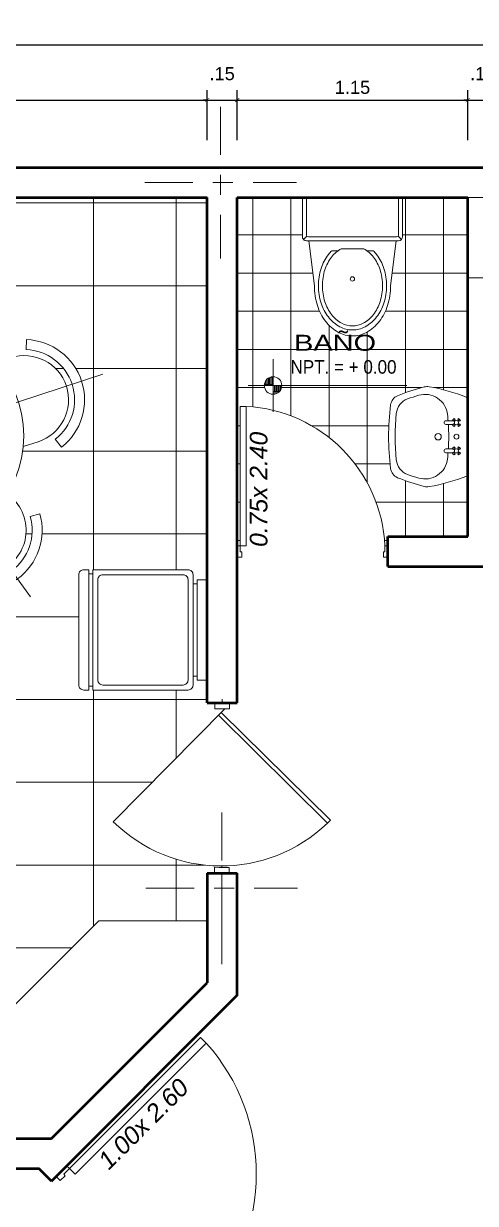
# Model space of a CAD drawing. Header units: millimetres. Extents: x 2033 to 2295, y 1536 to 1691.
# Drawn here: x 2087.95 to 2090.2, y 1559.89 to 1565.78 of the extents above; entities that cross this region are included whole.
import ezdxf

# ---------------------------------------------------------------- set-up
doc = ezdxf.new("R2010")
doc.units = ezdxf.units.MM
for name, pattern in [('ACAD_ISO02W100', [15, 12, -3]), ('ACAD_ISO10W100', [18, 12, -3, 0, -3]), ('HIDDEN2', [4.7625, 3.175, -1.5875])]:
    doc.linetypes.add(name, pattern=pattern)
doc.layers.get('Defpoints').update_dxf_attribs({"color": 164})
for name, color, linetype, lineweight in [('CARPINTERIA', 21, 'Continuous', 18), ('Muebles', 33, 'Continuous', 9), ('MUEBLES-PUERTAS', 21, 'Continuous', 9), ('muroalto', 12, 'Continuous', 50), ('PISOS', 252, 'Continuous', 0), ('PROYECCIONES', 127, 'HIDDEN2', 5), ('PYV', 30, 'Continuous', 13), ('SANITARIO', 161, 'Continuous', 5), ('TEXTOS', 7, 'Continuous', 5), ('texturasde piso', 252, 'Continuous', 0), ('UNO', 254, 'Continuous', 9), ('ventana-puerta', 2, 'Continuous', 5)]:
    doc.layers.add(name, color=color, linetype=linetype, lineweight=lineweight)
doc.layers.add('COTA', color=1, linetype='Continuous')
doc.styles.add('ARDELG', font='arial.ttf', dxfattribs={"width": 0.9, "height": 0.1})
doc.styles.add('ARIAL', font='arial.ttf', dxfattribs={"width": 1.3, "height": 0.1})
doc.styles.get("Standard").update_dxf_attribs({"font": 'arial.ttf'})
doc.dimstyles.new('Aritek', dxfattribs={"dimtxt": 0.065, "dimasz": 0.02, "dimexe": 0.05, "dimexo": 0.15, "dimgap": 0.03, "dimtad": 2, "dimtih": 1, "dimtoh": 1, "dimzin": 4, "dimdsep": 46, "dimtxsty": 'Standard', "dimblk": 'ARCHTICK', "dimcen": 0.1, "dimclrt": 7, "dimadec": 0, "dimazin": 0, "dimtfac": 1, "dimtmove": 2, "dimatfit": 1, "dimldrblk": 'DOTSMALL', "dimfxl": 0.2, "dimfxlon": 1, "dimarcsym": 0})

# ---------------------------------------------------------------- blocks, each defined once
blk = doc.blocks.new('puerta cocina')
at = {"layer": 'ventana-puerta', "lineweight": 9}
for p, q in [((0, -0.0375), (-0.02, -0.0375)), ((0.83, -0.0377), (0.8228, -0.0378)), ((0.86, -0.0375), (0.88, -0.0375))]:
    blk.add_line(p, q, dxfattribs=at)
at = {"layer": 'ventana-puerta', "lineweight": 9, "ltscale": 0.006}
blk.add_line((0.0311, -0.0261), (0.6016, -0.587), dxfattribs=at)
at = {"layer": 'ventana-puerta', "lineweight": 9}
for points in [[(0.6054, 0.4961), (0.5912, 0.5101), (0.0478, -0.0425), (0.0621, -0.0566), (0.6054, 0.4961)], [(0, -0.075), (0, 0), (0.03, 0), (0.03, -0.05), (0.03, -0.05), (0.03, -0.075)], [(0.86, -0.075), (0.86, 0), (0.83, 0), (0.83, -0.05), (0.83, -0.05), (0.83, -0.075)]]:
    blk.add_lwpolyline(points, close=True, dxfattribs=at)
blk.add_arc((0.0474, -0.0424), 0.7755, 315.50244, 43.97639, dxfattribs=at)
blk = doc.blocks.new('P')
at = {"linetype": 'Continuous'}
for p, q in [((0.06, 1), (0.02, 1)), ((0.02, 0.075), (0.02, 1)), ((0.06, 1), (0.06, 0.075)), ((0, 0), (0, 0.075)), ((0, 0.075), (0.02, 0.075)), ((0.06, 0.075), (0.02, 0.075)), ((0.02, 0.075), (0.02, 0.035)), ((0.98, 0.075), (0.98, 0.035)), ((1, 0.075), (0.98, 0.075)), ((1, 0), (1, 0.075)), ((0.03, 0), (0, 0)), ((0.02, 0.035), (0.03, 0.035)), ((0.03, 0.035), (0.03, 0)), ((0.97, 0.035), (0.97, 0)), ((0.98, 0.035), (0.97, 0.035)), ((0.97, 0), (1, 0))]:
    blk.add_line(p, q, dxfattribs=at)
blk.add_arc((0.0086, 0.0289), 0.9725, 2.71991, 86.96955, dxfattribs=at)
blk = doc.blocks.new('waterdwe')
at = {"layer": 'SANITARIO'}
for p, q in [((2478.0137, 1647.2625), (2478.0137, 1647.7625)), ((2478.0137, 1647.7625), (2478.2087, 1647.7625)), ((2478.2228, 1647.7566), (2478.2057, 1647.7396)), ((2478.0137, 1647.7425), (2478.1987, 1647.7425)), ((2478.2087, 1647.7325), (2478.2087, 1647.2925)), ((2478.2287, 1647.7425), (2478.2287, 1647.2825)), ((2478.2287, 1647.7306), (2478.4537, 1647.7025)), ((2478.2787, 1647.6153), (2478.2787, 1647.5843)), ((2478.2687, 1647.5687), (2478.2687, 1647.4563)), ((2478.2787, 1647.4407), (2478.2787, 1647.4097)), ((2478.1987, 1647.2825), (2478.0137, 1647.2825)), ((2478.2228, 1647.2684), (2478.2057, 1647.2854)), ((2478.2287, 1647.2944), (2478.4537, 1647.3225)), ((2478.2087, 1647.2625), (2478.0137, 1647.2625))]:
    blk.add_line(p, q, dxfattribs=at)
blk.add_circle((2478.4192, 1647.5125), 0.0107, dxfattribs=at)
for centre, radius, start, end in [((2478.2087, 1647.7425), 0.02, 360, 90), ((2478.1987, 1647.7325), 0.01, 360, 90), ((2478.4537, 1647.3746), 0.3279, 72.52588, 90), ((2478.4358, 1647.4545), 0.2252, 107.74852, 127.69424), ((2478.4358, 1647.4545), 0.2052, 107.74852, 127.69424), ((2478.4537, 1647.3987), 0.2838, 90, 107.74852), ((2478.4537, 1647.3987), 0.2638, 90, 107.74852), ((2478.4537, 1647.3987), 0.2838, 72.25148, 90), ((2478.4537, 1647.3987), 0.2638, 72.25148, 90), ((2478.4715, 1647.4545), 0.2052, 52.30576, 72.25148), ((2478.4715, 1647.4545), 0.2252, 52.30576, 72.25148), ((2478.475, 1647.4423), 0.257, 52.76517, 72.52588), ((2478.5076, 1647.4852), 0.203, 28.59117, 52.76517), ((2478.4084, 1647.49), 0.1604, 127.69424, 150.59746), ((2478.4084, 1647.49), 0.1804, 127.69424, 135.98708), ((2478.4989, 1647.49), 0.1604, 28.19314, 52.30576), ((2478.4989, 1647.49), 0.1804, 28.19314, 52.30576), ((2478.541, 1647.5125), 0.1327, 360, 28.19314), ((2478.5577, 1647.5125), 0.146, 360, 28.59117), ((2478.541, 1647.5125), 0.1127, 360, 28.19314), ((2478.4084, 1647.535), 0.1604, 209.40254, 232.30576), ((2478.4989, 1647.535), 0.1604, 307.69424, 331.80686), ((2478.541, 1647.5125), 0.1127, 331.80686, 360), ((2478.541, 1647.5125), 0.1327, 331.80686, 360), ((2478.5577, 1647.5125), 0.146, 331.40883, 360), ((2478.4084, 1647.535), 0.1804, 224.01292, 232.30576), ((2478.4358, 1647.5705), 0.2052, 232.30576, 252.25148), ((2478.4715, 1647.5705), 0.2052, 287.74852, 307.69424), ((2478.4989, 1647.535), 0.1804, 307.69424, 331.80686), ((2478.5076, 1647.5398), 0.203, 307.23483, 331.40883), ((2478.4358, 1647.5705), 0.2252, 232.30576, 252.25148), ((2478.4537, 1647.6263), 0.2838, 252.25148, 270), ((2478.4537, 1647.6263), 0.2638, 252.25148, 270), ((2478.4537, 1647.6263), 0.2638, 270, 287.74852), ((2478.4537, 1647.6263), 0.2838, 270, 287.74852), ((2478.4715, 1647.5705), 0.2252, 287.74852, 307.69424), ((2478.475, 1647.5827), 0.257, 287.47412, 307.23483), ((2478.1987, 1647.2925), 0.01, 270, 360), ((2478.2087, 1647.2825), 0.02, 270, 360), ((2478.4537, 1647.6504), 0.3279, 270, 287.47412)]:
    blk.add_arc(centre, radius, start, end, dxfattribs=at)
blk = doc.blocks.new('A$C493C44AB')
at = {"layer": 'SANITARIO'}
for p, q in [((0.17, 0.3198), (0.17, 0.2963)), ((0.1888, 0.2976), (0.1888, 0.3198)), ((0.3111, 0.3198), (0.3111, 0.2976)), ((0.3299, 0.2963), (0.3299, 0.3198))]:
    blk.add_line(p, q, dxfattribs=at)
for points in [[(0.4082, 0.0095, 0.268711), (0.4543, 0.0446, 0.03809), (0.4982, 0.177, 0.103744), (0.4991, 0.2022, 0.053168), (0.4461, 0.3892, 0.306147), (0.4382, 0.3945), (0.0617, 0.3945, 0.306147), (0.0539, 0.3892, 0.053168), (0.0008, 0.2022, 0.103744), (0.0018, 0.177, 0.03809), (0.0456, 0.0446, 0.268711), (0.0918, 0.0095, 0.062558)], [(0.174, 0.329), (0.1695, 0.3245, 0.056579), (0.1728, 0.3226), (0.1685, 0.3183, -0.141407), (0.1596, 0.3272), (0.1639, 0.3315, 0.056579), (0.1658, 0.3282), (0.1703, 0.3327, -0.274973), (0.1703, 0.3435), (0.1658, 0.348, 0.056579), (0.1639, 0.3447), (0.1596, 0.349, -0.141407), (0.1685, 0.3579), (0.1728, 0.3536, 0.056579), (0.1695, 0.3517), (0.174, 0.3472, -0.274973), (0.1848, 0.3472), (0.1894, 0.3517, 0.056579), (0.1861, 0.3536), (0.1904, 0.3579, -0.141407), (0.1992, 0.349), (0.1949, 0.3447, 0.056579), (0.193, 0.348), (0.1885, 0.3435, -0.274973), (0.1885, 0.3327), (0.193, 0.3282, 0.056579), (0.1949, 0.3315), (0.1992, 0.3272, -0.141407), (0.1904, 0.3183), (0.1861, 0.3226, 0.056579), (0.1894, 0.3245), (0.1848, 0.329, -0.274973)], [(0.3296, 0.3435), (0.3341, 0.348, -0.056579), (0.336, 0.3447), (0.3403, 0.349, 0.141407), (0.3314, 0.3579), (0.3271, 0.3536, -0.056579), (0.3304, 0.3517), (0.3259, 0.3472, 0.274973), (0.3151, 0.3472), (0.3106, 0.3517, -0.056579), (0.3139, 0.3536), (0.3096, 0.3579, 0.141407), (0.3007, 0.349), (0.305, 0.3447, -0.056579), (0.3069, 0.348), (0.3114, 0.3435, 0.274973), (0.3114, 0.3327), (0.3069, 0.3282, -0.056579), (0.305, 0.3315), (0.3007, 0.3272, 0.141407), (0.3096, 0.3183), (0.3139, 0.3226, -0.056579), (0.3106, 0.3245), (0.3151, 0.329, 0.274973), (0.3259, 0.329), (0.3304, 0.3245, -0.056579), (0.3271, 0.3226), (0.3314, 0.3183, 0.141407), (0.3403, 0.3272), (0.336, 0.3315, -0.056579), (0.3341, 0.3282), (0.3296, 0.3327, 0.274973)], [(0.3599, 0.2936, 0.007112), (0.3299, 0.2963), (0.3299, 0.2858, -1), (0.3111, 0.2858), (0.3111, 0.2976, 0.028913), (0.1888, 0.2976), (0.1888, 0.2858, -1), (0.17, 0.2858), (0.17, 0.2963, 0.007112), (0.1401, 0.2936, 0.468237), (0.0435, 0.1497, 0.016513), (0.0617, 0.0942, 0.289254), (0.1345, 0.0382, 0.0468), (0.3654, 0.0382, 0.289254), (0.4382, 0.0942, 0.016513), (0.4564, 0.1497, 0.468237)], [(0.2337, 0.2464, -1), (0.2662, 0.2464, -1)]]:
    blk.add_lwpolyline(points, format="xyb", close=True, dxfattribs=at)
blk.add_lwpolyline([(0.3111, 0.3333), (0.3111, 0.3324, 1)], format="xyb", dxfattribs=at)
for centre, radius in [((0.25, 0.3381), 0.0123), ((0.25, 0.2464), 0.0162)]:
    blk.add_circle(centre, radius, dxfattribs=at)
blk = doc.blocks.new('Refrigerador')
at = {"layer": 'MUEBLES-PUERTAS', "ltscale": 0.0035}
for points in [[(-0.3, 0.59), (-0.3, 0.615, -0.414214), (-0.275, 0.64), (0.275, 0.64, -0.414214), (0.3, 0.615), (0.3, 0.59)], [(-0.3, 0.57), (0.3, 0.57), (0.3, 0.095, -0.414214), (0.275, 0.07), (-0.275, 0.07, -0.414214), (-0.3, 0.095)]]:
    blk.add_lwpolyline(points, format="xyb", close=True, dxfattribs=at)
at = {"layer": 'UNO', "ltscale": 0.0035}
for p, q in [((-0.28, 0.57), (-0.28, 0.59)), ((0.28, 0.57), (0.28, 0.59)), ((-0.23, 0.05), (-0.23, 0.07)), ((0.23, 0.05), (0.23, 0.07))]:
    blk.add_line(p, q, dxfattribs=at)
blk.add_lwpolyline([(-0.25, 0.545), (0.25, 0.545, -0.414214), (0.275, 0.52), (0.275, 0.12, -0.414214), (0.25, 0.095), (-0.25, 0.095, -0.414214), (-0.275, 0.12), (-0.275, 0.52, -0.414214)], format="xyb", close=True, dxfattribs=at)
blk.add_lwpolyline([(-0.25, 0.05), (-0.25, 0), (0.25, 0), (0.25, 0.05)], close=True, dxfattribs=at)
blk = doc.blocks.new('Ref G Planta')
at = {"layer": 'MUEBLES-PUERTAS', "ltscale": 0.0035, "rotation": 180}
blk.add_blockref('Refrigerador', (0, -0.025), dxfattribs=at)
blk = doc.blocks.new('A$C01EB6467')
at = {"layer": 'Muebles'}
for p, q in [((0, 0.9929), (0, 0.3974)), ((-0.2349, 0.6679), (-0.2819, 0.685)), ((0.2819, 0.685), (0.2349, 0.6679)), ((-0.22, 0.5041), (-0.22, 0.5824)), ((0.22, 0.5824), (0.22, 0.5041)), ((-0.5643, 0.4798), (-0.5626, 0.4298)), ((0.5626, 0.4298), (0.5643, 0.4798)), ((-0.4859, 0.3892), (-0.4114, 0.365)), ((0.4114, 0.365), (0.4859, 0.3892)), ((-0.9443, 0.3068), (-0.3779, 0.1228)), ((0.9443, 0.3068), (0.3779, 0.1228)), ((-0.7078, -0.017), (-0.7386, -0.0564)), ((-0.5474, -0.0535), (-0.6218, -0.0293)), ((0.6218, -0.0293), (0.5474, -0.0535)), ((0.7386, -0.0564), (0.7078, -0.017)), ((-0.5203, -0.3418), (-0.4743, -0.2785)), ((0.4743, -0.2785), (0.5203, -0.3418)), ((-0.5836, -0.8033), (-0.2336, -0.3215)), ((0.5836, -0.8033), (0.2336, -0.3215)), ((-0.6307, -0.3885), (-0.5826, -0.4022)), ((0.5826, -0.4022), (0.6307, -0.3885)), ((-0.1183, -0.5371), (-0.1643, -0.6005)), ((0.1643, -0.6005), (0.1183, -0.5371)), ((-0.2025, -0.6784), (-0.1745, -0.7199)), ((0.1745, -0.7199), (0.2025, -0.6784))]:
    blk.add_line(p, q, dxfattribs=at)
blk.add_circle((0, 0), 0.55, dxfattribs=at)
for centre, radius, start, end in [((0, 0.5824), 0.3, 20, 160), ((0, 0.5824), 0.25, 20, 160), ((0, 0.5824), 0.22, 0, 180), ((-0.5539, 0.18), 0.3, 92, 232), ((0.5539, 0.18), 0.3, 308, 88), ((-0.5539, 0.18), 0.25, 92, 232), ((0.5539, 0.18), 0.25, 308, 88), ((-0.5539, 0.18), 0.22, 72, 252), ((0.5539, 0.18), 0.22, 288, 108), ((-0.3423, -0.4711), 0.22, 144, 324), ((0.3423, -0.4711), 0.22, 216, 36), ((-0.3423, -0.4711), 0.3, 164, 304), ((-0.3423, -0.4711), 0.25, 164, 304), ((0.3423, -0.4711), 0.3, 236, 16), ((0.3423, -0.4711), 0.25, 236, 16)]:
    blk.add_arc(centre, radius, start, end, dxfattribs=at)
blk = doc.blocks.new('_ArchTick')
at = {"color": 0, "linetype": 'ByBlock', "const_width": 0.15}
blk.add_lwpolyline([(-0.5, -0.5), (0.5, 0.5)], dxfattribs=at)
blk = doc.blocks.new('*D312')
at = {"layer": 'Defpoints', "color": 0, "linetype": 'Continuous', "transparency": 16777216}
for p in [(2088.8633, 1565.3962), (2085.8883, 1564.7691), (2088.8633, 1564.7691)]:
    blk.add_point(p, dxfattribs=at)
at = {"layer": 'UNO', "color": 0, "linetype": 'Continuous', "lineweight": -2, "transparency": 16777216}
for p, q in [((2085.8883, 1565.1962), (2085.8883, 1565.4462)), ((2088.8633, 1565.1962), (2088.8633, 1565.4462)), ((2085.8883, 1565.3962), (2088.8633, 1565.3962))]:
    blk.add_line(p, q, dxfattribs=at)
at = {"layer": 'UNO', "color": 0, "linetype": 'Continuous', "lineweight": -2, "transparency": 16777216, "xscale": 0.02, "yscale": 0.02, "zscale": 0.02, "rotation": 180}
blk.add_blockref('_ArchTick', (2085.8883, 1565.3962), dxfattribs=at)
at = {"layer": 'UNO', "color": 0, "linetype": 'Continuous', "lineweight": -2, "transparency": 16777216, "xscale": 0.02, "yscale": 0.02, "zscale": 0.02}
blk.add_blockref('_ArchTick', (2088.8633, 1565.3962), dxfattribs=at)
at = {"layer": 'UNO', "color": 7, "linetype": 'Continuous', "transparency": 16777216, "insert": (2087.3758, 1565.4594), "char_height": 0.065, "attachment_point": 5}
blk.add_mtext('2.98', dxfattribs=at)
blk = doc.blocks.new('_DotSmall')
at = {"color": 0, "linetype": 'ByBlock', "const_width": 0.5}
blk.add_lwpolyline([(-0.0625, 0, 1), (0.0625, 0, 1)], format="xyb", close=True, dxfattribs=at)
blk = doc.blocks.new('*D313')
at = {"layer": 'Defpoints', "color": 0, "linetype": 'Continuous', "transparency": 16777216}
for p in [(2089.0133, 1565.3962), (2088.8633, 1564.7691), (2089.0133, 1564.7691)]:
    blk.add_point(p, dxfattribs=at)
at = {"layer": 'UNO', "color": 0, "linetype": 'Continuous', "lineweight": -2, "transparency": 16777216}
for p, q in [((2088.8633, 1565.1962), (2088.8633, 1565.4462)), ((2089.0133, 1565.1962), (2089.0133, 1565.4462)), ((2088.8633, 1565.3962), (2088.8433, 1565.3962)), ((2088.8633, 1565.3962), (2089.0133, 1565.3962)), ((2089.0133, 1565.3962), (2089.0333, 1565.3962))]:
    blk.add_line(p, q, dxfattribs=at)
at = {"layer": 'UNO', "color": 0, "linetype": 'Continuous', "lineweight": -2, "transparency": 16777216, "xscale": 0.02, "yscale": 0.02, "zscale": 0.02}
blk.add_blockref('_ArchTick', (2088.8633, 1565.3962), dxfattribs=at)
at = {"layer": 'UNO', "color": 0, "linetype": 'Continuous', "lineweight": -2, "transparency": 16777216, "xscale": 0.02, "yscale": 0.02, "zscale": 0.02, "rotation": 180}
blk.add_blockref('_ArchTick', (2089.0133, 1565.3962), dxfattribs=at)
at = {"layer": 'UNO', "color": 7, "linetype": 'Continuous', "transparency": 16777216, "insert": (2088.9383, 1565.5276), "char_height": 0.065, "attachment_point": 5}
blk.add_mtext('.15', dxfattribs=at)
blk = doc.blocks.new('*D314')
at = {"layer": 'Defpoints', "color": 0, "linetype": 'Continuous', "transparency": 16777216}
for p in [(2090.1633, 1565.3962), (2089.0133, 1564.7691), (2090.1633, 1564.7691)]:
    blk.add_point(p, dxfattribs=at)
at = {"layer": 'UNO', "color": 0, "linetype": 'Continuous', "lineweight": -2, "transparency": 16777216}
for p, q in [((2089.0133, 1565.1962), (2089.0133, 1565.4462)), ((2090.1633, 1565.1962), (2090.1633, 1565.4462)), ((2089.0133, 1565.3962), (2090.1633, 1565.3962))]:
    blk.add_line(p, q, dxfattribs=at)
at = {"layer": 'UNO', "color": 0, "linetype": 'Continuous', "lineweight": -2, "transparency": 16777216, "xscale": 0.02, "yscale": 0.02, "zscale": 0.02, "rotation": 180}
blk.add_blockref('_ArchTick', (2089.0133, 1565.3962), dxfattribs=at)
at = {"layer": 'UNO', "color": 0, "linetype": 'Continuous', "lineweight": -2, "transparency": 16777216, "xscale": 0.02, "yscale": 0.02, "zscale": 0.02}
blk.add_blockref('_ArchTick', (2090.1633, 1565.3962), dxfattribs=at)
at = {"layer": 'UNO', "color": 7, "linetype": 'Continuous', "transparency": 16777216, "insert": (2089.5883, 1565.4594), "char_height": 0.065, "attachment_point": 5}
blk.add_mtext('1.15', dxfattribs=at)
blk = doc.blocks.new('*D307')
at = {"layer": 'Defpoints', "color": 0, "linetype": 'Continuous', "transparency": 16777216}
for p in [(2090.3133, 1565.3962), (2090.1633, 1564.7691), (2090.3133, 1564.7691)]:
    blk.add_point(p, dxfattribs=at)
at = {"layer": 'UNO', "color": 0, "linetype": 'Continuous', "lineweight": -2, "transparency": 16777216}
for p, q in [((2090.1633, 1565.1962), (2090.1633, 1565.4462)), ((2090.3133, 1565.1962), (2090.3133, 1565.4462)), ((2090.1633, 1565.3962), (2090.1433, 1565.3962)), ((2090.1633, 1565.3962), (2090.3133, 1565.3962)), ((2090.3133, 1565.3962), (2090.3333, 1565.3962))]:
    blk.add_line(p, q, dxfattribs=at)
at = {"layer": 'UNO', "color": 0, "linetype": 'Continuous', "lineweight": -2, "transparency": 16777216, "xscale": 0.02, "yscale": 0.02, "zscale": 0.02}
blk.add_blockref('_ArchTick', (2090.1633, 1565.3962), dxfattribs=at)
at = {"layer": 'UNO', "color": 0, "linetype": 'Continuous', "lineweight": -2, "transparency": 16777216, "xscale": 0.02, "yscale": 0.02, "zscale": 0.02, "rotation": 180}
blk.add_blockref('_ArchTick', (2090.3133, 1565.3962), dxfattribs=at)
at = {"layer": 'UNO', "color": 7, "linetype": 'Continuous', "transparency": 16777216, "insert": (2090.2383, 1565.5276), "char_height": 0.065, "attachment_point": 5}
blk.add_mtext('.15', dxfattribs=at)
blk = doc.blocks.new('*D341')
at = {"layer": 'Defpoints', "color": 0, "linetype": 'Continuous', "transparency": 16777216}
for p in [(2093.2633, 1565.6719), (2078.2633, 1565.06), (2093.2633, 1565.06)]:
    blk.add_point(p, dxfattribs=at)
at = {"layer": 'UNO', "color": 0, "linetype": 'Continuous', "lineweight": -2, "transparency": 16777216}
for p, q in [((2078.2633, 1565.4719), (2078.2633, 1565.7219)), ((2078.2633, 1565.6719), (2093.2633, 1565.6719)), ((2093.2633, 1565.4719), (2093.2633, 1565.7219))]:
    blk.add_line(p, q, dxfattribs=at)
at = {"layer": 'UNO', "color": 0, "linetype": 'Continuous', "lineweight": -2, "transparency": 16777216, "xscale": 0.02, "yscale": 0.02, "zscale": 0.02, "rotation": 180}
blk.add_blockref('_ArchTick', (2078.2633, 1565.6719), dxfattribs=at)
at = {"layer": 'UNO', "color": 0, "linetype": 'Continuous', "lineweight": -2, "transparency": 16777216, "xscale": 0.02, "yscale": 0.02, "zscale": 0.02}
blk.add_blockref('_ArchTick', (2093.2633, 1565.6719), dxfattribs=at)
at = {"layer": 'UNO', "color": 7, "linetype": 'Continuous', "transparency": 16777216, "insert": (2085.7633, 1565.7351), "char_height": 0.065, "attachment_point": 5}
blk.add_mtext('15.00', dxfattribs=at)

msp = doc.modelspace()

# ---------------------------------------------------------------- hatches: boundary and pattern name
at = {"layer": 'PISOS', "linetype": 'Continuous'}
h = msp.add_hatch(dxfattribs=at)
h.set_pattern_fill('NET', color=256, scale=0.13)
h.set_pattern_definition([(0, (-16.3156, -19.66427), (0, 0.41275), []), (90, (-16.3156, -19.66427), (-0.41275, 3e-17), [])])
h.paths.add_polyline_path([(2086.4883, 1562.1385), (2085.8883, 1562.1385), (2085.8883, 1561.5385), (2086.4883, 1561.5385), (2086.4883, 1560.817), (2087.8379, 1560.817), (2088.3233, 1561.3024), (2088.8633, 1561.3024), (2088.8633, 1561.54), (2088.8995, 1561.54), (2088.8996, 1561.5697), (2088.9364, 1561.5696), (2088.9364, 1561.5767, -0.198166), (2088.3955, 1561.7974), (2088.9506, 1562.3598), (2088.9259, 1562.3599), (2088.9012, 1562.3599), (2088.9013, 1562.3895), (2088.8633, 1562.3895), (2088.8633, 1562.5039), (2088.8133, 1562.5039), (2088.8133, 1562.5239), (2088.7933, 1562.5239), (2088.7933, 1562.4789, -0.414214), (2088.7683, 1562.4539), (2088.2933, 1562.4539), (2088.2933, 1562.4739), (2088.2733, 1562.4739), (2088.2733, 1562.4539), (2088.2483, 1562.4539, -0.414214), (2088.2233, 1562.4789), (2088.2233, 1563.0289, -0.414214), (2088.2483, 1563.0539), (2088.2733, 1563.0539), (2088.2733, 1563.0339), (2088.2933, 1563.0339), (2088.2933, 1563.0539), (2088.7683, 1563.0539, -0.414214), (2088.7933, 1563.0289), (2088.7933, 1562.9839), (2088.8133, 1562.9839), (2088.8133, 1563.0039), (2088.8633, 1563.0039), (2088.8633, 1564.91), (2085.8883, 1564.91), (2085.8883, 1562.8635), (2086.4883, 1562.8635)])
h.paths.add_polyline_path([(2086.8566, 1562.6003, -1), (2086.9666, 1562.6003, -1)], flags=16)
h.paths.add_polyline_path([(2087.0495, 1561.4807, -1), (2086.9395, 1561.4807, -1)], flags=16)
h.paths.add_polyline_path([(2086.7677, 1563.3332), (2086.8158, 1563.3194, 0.315299), (2086.9092, 1563.0483), (2086.9268, 1563.0725, -0.414214), (2086.8781, 1563.3798), (2086.9242, 1563.4432, -0.108827), (2086.851, 1563.6682), (2086.7766, 1563.6924, -0.414214), (2086.6353, 1563.9696), (2086.6068, 1563.9789, 0.315299), (2086.6907, 1563.7046), (2086.6599, 1563.6652, -0.700208), (2086.8341, 1564.2014), (2086.8358, 1564.1515, 0.315299), (2086.6068, 1563.9789), (2086.6353, 1563.9696, -0.414214), (2086.9125, 1564.1109), (2086.987, 1564.0867, -0.108827), (2087.1784, 1564.2258), (2087.1784, 1564.304, -0.414214), (2087.3984, 1564.524), (2087.3984, 1564.554, 0.315299), (2087.1635, 1564.3895), (2087.1165, 1564.4066, -0.700208), (2087.6803, 1564.4066), (2087.6334, 1564.3895, 0.315299), (2087.3984, 1564.554), (2087.3984, 1564.524, -0.414214), (2087.6184, 1564.304), (2087.6184, 1564.2258, -0.108827), (2087.8099, 1564.0867), (2087.8843, 1564.1109, -0.414214), (2088.1615, 1563.9696), (2088.1901, 1563.9789, 0.315299), (2087.961, 1564.1515), (2087.9628, 1564.2014, -0.700208), (2088.137, 1563.6652), (2088.1062, 1563.7046, 0.315299), (2088.1901, 1563.9789), (2088.1615, 1563.9696, -0.414214), (2088.0203, 1563.6924), (2087.9458, 1563.6682, -0.108827), (2087.8727, 1563.4432), (2087.9187, 1563.3798, -0.414214), (2087.8701, 1563.0725), (2087.8877, 1563.0483, 0.315299), (2087.9811, 1563.3194), (2088.0291, 1563.3332, -0.700208), (2087.573, 1563.0018), (2087.6009, 1563.0433, 0.315299), (2087.8877, 1563.0483), (2087.8701, 1563.0725, -0.414214), (2087.5628, 1563.1212), (2087.5167, 1563.1845, -0.108827), (2087.2801, 1563.1845), (2087.2341, 1563.1212, -0.414214), (2086.9268, 1563.0725), (2086.9092, 1563.0483, 0.315299), (2087.1959, 1563.0433), (2087.2239, 1563.0018, -0.700208)], flags=16)
h.paths.add_polyline_path([(2086.4842, 1562.0861), (2086.484, 1561.5834), (2086.4607, 1561.5834), (2086.461, 1562.0861)], flags=16)
h.paths.add_polyline_path([(2086.447, 1562.0675), (2086.4467, 1561.602, -0.414214), (2086.4002, 1561.5555), (2086.0092, 1561.5557, -0.414214), (2085.9627, 1561.6023), (2085.9629, 1562.0677, -0.414214), (2086.0095, 1562.1142), (2086.4005, 1562.114, -0.414214)], flags=16)
h.paths.add_polyline_path([(2086.4144, 1561.9744, -1), (2086.2747, 1561.9744, -1)], flags=0)
h.paths.add_polyline_path([(2086.3958, 1561.9744, -1), (2086.2934, 1561.9744, -1)], flags=0)
h.paths.add_polyline_path([(2086.3771, 1561.9744, -1), (2086.312, 1561.9744, -1)], flags=0)
h.paths.add_polyline_path([(2086.4375, 1561.6952, -1), (2086.2513, 1561.6952, -1)], flags=0)
h.paths.add_polyline_path([(2086.4189, 1561.6952, -1), (2086.2699, 1561.6952, -1)], flags=0)
h.paths.add_polyline_path([(2086.4003, 1561.6952, -1), (2086.2885, 1561.6952, -1)], flags=0)
h.paths.add_polyline_path([(2086.1584, 1561.9746, -1), (2085.9722, 1561.9746, -1)], flags=0)
h.paths.add_polyline_path([(2086.1398, 1561.9746, -1), (2085.9908, 1561.9746, -1)], flags=0)
h.paths.add_polyline_path([(2086.1211, 1561.9746, -1), (2086.0094, 1561.9746, -1)], flags=0)
h.paths.add_polyline_path([(2086.1349, 1561.6953, -1), (2085.9953, 1561.6953, -1)], flags=0)
h.paths.add_polyline_path([(2086.1163, 1561.6953, -1), (2086.0139, 1561.6953, -1)], flags=0)
h.paths.add_polyline_path([(2086.0977, 1561.6953, -1), (2086.0325, 1561.6953, -1)], flags=0)
h.paths.add_polyline_path([(2085.949, 1562.1143), (2085.9487, 1561.5557), (2085.9254, 1561.5557), (2085.9257, 1562.1143)], flags=16)
h.paths.add_polyline_path([(2086.9915, 1562.6279), (2087.6994, 1562.6279), (2087.6994, 1562.803), (2086.9915, 1562.803)], flags=24)
h.paths.add_polyline_path([(2087.0045, 1562.7622), (2087.6801, 1562.7622), (2087.6801, 1562.9683), (2087.0045, 1562.9683)], flags=24)
h.paths.add_polyline_path([(2087.0745, 1561.5083), (2087.7823, 1561.5083), (2087.7823, 1561.6834), (2087.0745, 1561.6834)], flags=24)
h.paths.add_polyline_path([(2087.0924, 1561.6426), (2087.849, 1561.6426), (2087.849, 1561.8487), (2087.0924, 1561.8487)], flags=24)
at = {"layer": 'texturasde piso', "linetype": 'ACAD_ISO02W100'}
h = msp.add_hatch(dxfattribs=at)
h.set_pattern_fill('NET', color=256, scale=0.06)
h.set_pattern_definition([(0, (-16.31562, -19.66427), (0, 0.1905), []), (90, (-16.31562, -19.66427), (-0.1905, 1e-17), [])])
h.paths.add_polyline_path([(2090.1633, 1564.91), (2089.8383, 1564.91), (2089.8383, 1564.715, -0.414214), (2089.8183, 1564.695), (2089.8064, 1564.695), (2089.7783, 1564.47, -0.076393), (2089.7632, 1564.3716, -0.086437), (2089.7227, 1564.2933, -0.105872), (2089.6582, 1564.2378, -0.125404), (2089.5883, 1564.22, -0.125404), (2089.5184, 1564.2378, -0.105872), (2089.454, 1564.2933, -0.086437), (2089.4134, 1564.3716, -0.076393), (2089.3983, 1564.47), (2089.3702, 1564.695), (2089.3583, 1564.695, -0.414214), (2089.3383, 1564.715), (2089.3383, 1564.91), (2089.0133, 1564.91), (2089.0133, 1563.22), (2089.0133, 1563.1732), (2089.0283, 1563.1732), (2089.0283, 1563.8687), (2089.0584, 1563.8687, -0.04635), (2089.1923, 1563.8491), (2089.1923, 1563.929, -0.414214), (2089.1485, 1563.9727, -1), (2089.236, 1563.9727, -0.414214), (2089.1923, 1563.929), (2089.1923, 1563.8491, -0.332823), (2089.7501, 1563.1732), (2089.7651, 1563.1732), (2089.7651, 1563.22), (2090.1633, 1563.22), (2090.1633, 1563.5235, -0.058248), (2089.9583, 1563.4662, -0.0416), (2089.8134, 1563.5131, -0.268711), (2089.7783, 1563.5592, -0.062558), (2089.7783, 1563.8756, -0.268711), (2089.8134, 1563.9218, -0.0416), (2089.9583, 1563.9686, -0.058248), (2090.1633, 1563.9114)])
h.paths.add_polyline_path([(2089.2558, 1563.9946), (2089.8185, 1563.9946), (2089.8185, 1564.1338), (2089.2558, 1564.1338)], flags=24)
h.paths.add_polyline_path([(2089.2667, 1564.0854), (2089.7156, 1564.0854), (2089.7156, 1564.2492), (2089.2667, 1564.2492)], flags=24)
at = {"layer": 'UNO', "ltscale": 0.005}
h = msp.add_hatch(dxfattribs=at)
h.set_pattern_fill('AR-PARQ1', color=21, scale=0.000119244, style=0)
h.set_pattern_definition([(90, (1939.303847, 1388.974324), (-0.036345611, 0.036345611), [0.036345611, -0.036345611]), (90, (1939.309904, 1388.974324), (-0.036345611, 0.036345611), [0.036345611, -0.036345611]), (90, (1939.315962, 1388.974324), (-0.036345611, 0.036345611), [0.036345611, -0.036345611]), (90, (1939.32202, 1388.974324), (-0.036345611, 0.036345611), [0.036345611, -0.036345611]), (90, (1939.328077, 1388.974324), (-0.036345611, 0.036345611), [0.036345611, -0.036345611]), (90, (1939.334135, 1388.974324), (-0.036345611, 0.036345611), [0.036345611, -0.036345611]), (90, (1939.340192, 1388.974324), (-0.036345611, 0.036345611), [0.036345611, -0.036345611]), (360, (1939.303847, 1389.01067), (0.036345611, -0.036345611), [0.036345611, -0.036345611]), (360, (1939.303847, 1389.016727), (0.036345611, -0.036345611), [0.036345611, -0.036345611]), (360, (1939.303847, 1389.022784), (0.036345611, -0.036345611), [0.036345611, -0.036345611]), (360, (1939.303847, 1389.028842), (0.036345611, -0.036345611), [0.036345611, -0.036345611]), (360, (1939.303847, 1389.0349), (0.036345611, -0.036345611), [0.036345611, -0.036345611]), (360, (1939.303847, 1389.040957), (0.036345611, -0.036345611), [0.036345611, -0.036345611]), (360, (1939.303847, 1389.047015), (0.036345611, -0.036345611), [0.036345611, -0.036345611])])
h.paths.add_polyline_path([(2089.1923, 1563.9727), (2089.1923, 1564.0164, 0.414214), (2089.1485, 1563.9727)])
h.paths.add_polyline_path([(2089.1923, 1563.9727), (2089.1923, 1563.929, 0.414214), (2089.236, 1563.9727)])

# ---------------------------------------------------------------- linework, layer by layer
at = {"layer": 'CARPINTERIA'}
msp.add_line((2087.8379, 1560.817), (2088.3233, 1561.3024), dxfattribs=at)
at = {"layer": 'CARPINTERIA', "linetype": 'ACAD_ISO02W100'}
msp.add_line((2088.8633, 1561.3024), (2088.3233, 1561.3024), dxfattribs=at)
at = {"layer": 'muroalto'}
for p, q in [((2085.6383, 1565.06), (2093.2633, 1565.06)), ((2085.8883, 1564.91), (2088.8633, 1564.91)), ((2088.8633, 1562.3895), (2088.8633, 1564.91)), ((2089.0133, 1564.91), (2090.1633, 1564.91)), ((2089.0133, 1563.22), (2089.0133, 1564.91)), ((2090.1633, 1563.22), (2090.1633, 1564.91)), ((2089.0133, 1562.3895), (2089.0133, 1563.22)), ((2089.7651, 1563.22), (2090.1633, 1563.22)), ((2089.7651, 1563.07), (2089.7651, 1563.22)), ((2089.7651, 1563.07), (2090.3133, 1563.07)), ((2088.8633, 1562.3895), (2089.0133, 1562.3895)), ((2088.8633, 1561.54), (2089.0133, 1561.54)), ((2088.8633, 1561.54), (2088.8633, 1560.9939)), ((2089.0133, 1560.9295), (2089.0133, 1561.54)), ((2088.0864, 1560.217), (2088.8633, 1560.9939)), ((2088.0864, 1560.0049), (2089.0133, 1560.9318)), ((2087.9083, 1560.217), (2088.0864, 1560.217)), ((2087.9083, 1560.067), (2088.0243, 1560.067)), ((2088.0864, 1560.0049), (2088.0243, 1560.067))]:
    msp.add_line(p, q, dxfattribs=at)
at = {"layer": 'PISOS', "linetype": 'ACAD_ISO02W100'}
msp.add_line((2088.9365, 1561.5301), (2088.9365, 1561.2832), dxfattribs=at)
at = {"layer": 'PROYECCIONES', "linetype": 'ACAD_ISO02W100', "ltscale": 0.007}
for p, q in [((2090.1633, 1564.91), (2090.3133, 1564.91)), ((2090.1633, 1564.51), (2090.3133, 1564.51))]:
    msp.add_line(p, q, dxfattribs=at)
at = {"layer": 'UNO', "linetype": 'ACAD_ISO10W100', "ltscale": 0.02}
for p, q in [((2088.9306, 1565.3633), (2088.9306, 1564.6067)), ((2088.5523, 1564.985), (2089.309, 1564.985)), ((2088.9365, 1561.8433), (2088.9365, 1561.0867)), ((2088.5582, 1561.465), (2089.3148, 1561.465))]:
    msp.add_line(p, q, dxfattribs=at)
at = {"layer": 'UNO', "ltscale": 0.005}
for p, q in [((2089.1923, 1564.1041), (2089.1923, 1563.9727)), ((2089.8602, 1563.9727), (2089.0684, 1563.9727)), ((2089.1923, 1563.8413), (2089.1923, 1563.9727))]:
    msp.add_line(p, q, dxfattribs=at)
msp.add_circle((2089.1923, 1563.9727), 0.0437, dxfattribs=at)

# ---------------------------------------------------------------- block references
at = {"xscale": -1, "rotation": 270}
msp.add_blockref('A$C493C44AB', (2089.7688, 1563.4675), dxfattribs=at)
at = {"layer": 'CARPINTERIA', "rotation": 270}
msp.add_blockref('Ref G Planta', (2088.8883, 1562.7539), dxfattribs=at)
at = {"layer": 'COTA', "color": 0, "xscale": 0.9877367904999779, "yscale": 0.9877367904999779, "zscale": 0.9877367904999779, "rotation": 269.8821542642856}
msp.add_blockref('puerta cocina', (2088.9753, 1562.3894), dxfattribs=at)
at = {"layer": 'Muebles'}
msp.add_blockref('A$C01EB6467', (2087.3984, 1563.7217), dxfattribs=at)
at = {"layer": 'PYV', "ltscale": 0.15, "xscale": 0.7518351310332037, "yscale": 0.7518351310332037, "zscale": 0.7518351310332037}
msp.add_blockref('P', (2089.0133, 1563.1168), dxfattribs=at)
at = {"layer": 'PYV', "ltscale": 0.15, "xscale": 0.9997441879840494, "yscale": 0.9997441879840494, "zscale": 0.9997441879840494, "rotation": 315}
msp.add_blockref('P', (2088.1097, 1560.0282), dxfattribs=at)
at = {"layer": 'SANITARIO', "rotation": 270}
msp.add_blockref('waterdwe', (442.0758, 4042.9237), dxfattribs=at)

# ---------------------------------------------------------------- texts
at = {"char_height": 0.088, "width": 0.74437, "attachment_point": 8}
for s, insert, rotation in [('{\\fArial|b0|i1|c0|p34;0.75x 2.40}', (2089.1653, 1563.4547), 90), ('{\\fArial|b0|i1|c0|p34;1.00x 2.60}', (2088.577, 1560.2583), 45)]:
    msp.add_mtext(s, dxfattribs=dict(at, insert=insert, rotation=rotation))
at = {"layer": 'TEXTOS', "ltscale": 0.005, "attachment_point": 1}
for s, insert, char_height, width, style in [('BAÑO', (2089.2971, 1564.2257), 0.0795, 1.340304, 'ARIAL'), ('NPT. = + 0.00', (2089.2792, 1564.0993), 0.067572, 0.794961, 'ARDELG')]:
    msp.add_mtext(s, dxfattribs=dict(at, insert=insert, char_height=char_height, width=width, style=style))

# ---------------------------------------------------------------- dimensions: what is measured, and where the dimension line sits
at = {"layer": 'UNO', "linetype": 'Continuous'}
for base, p1, p2, picture, middle in [((2093.2633, 1565.6719), (2078.2633, 1565.06), (2093.2633, 1565.06), '*D341', (2085.7633, 1565.7351)), ((2089.0133, 1565.3962), (2088.8633, 1564.7691), (2089.0133, 1564.7691), '*D313', (2088.9383, 1565.5276)), ((2090.3133, 1565.3962), (2090.1633, 1564.7691), (2090.3133, 1564.7691), '*D307', (2090.2383, 1565.5276)), ((2088.8633068129, 1565.3962489627), (2085.8883068129, 1564.7691293256), (2088.8633068129, 1564.7691293256), '*D312', (2087.3758068129, 1565.4594362069)), ((2090.1633, 1565.3962), (2089.0133, 1564.7691), (2090.1633, 1564.7691), '*D314', (2089.5883, 1565.4594))]:
    dim = msp.add_linear_dim(base=base, p1=p1, p2=p2, dimstyle='Aritek', dxfattribs=at)
    dim.commit()
    dim.dimension.update_dxf_attribs({"geometry": picture, "text_midpoint": middle})

doc.saveas('drawing.dxf')
